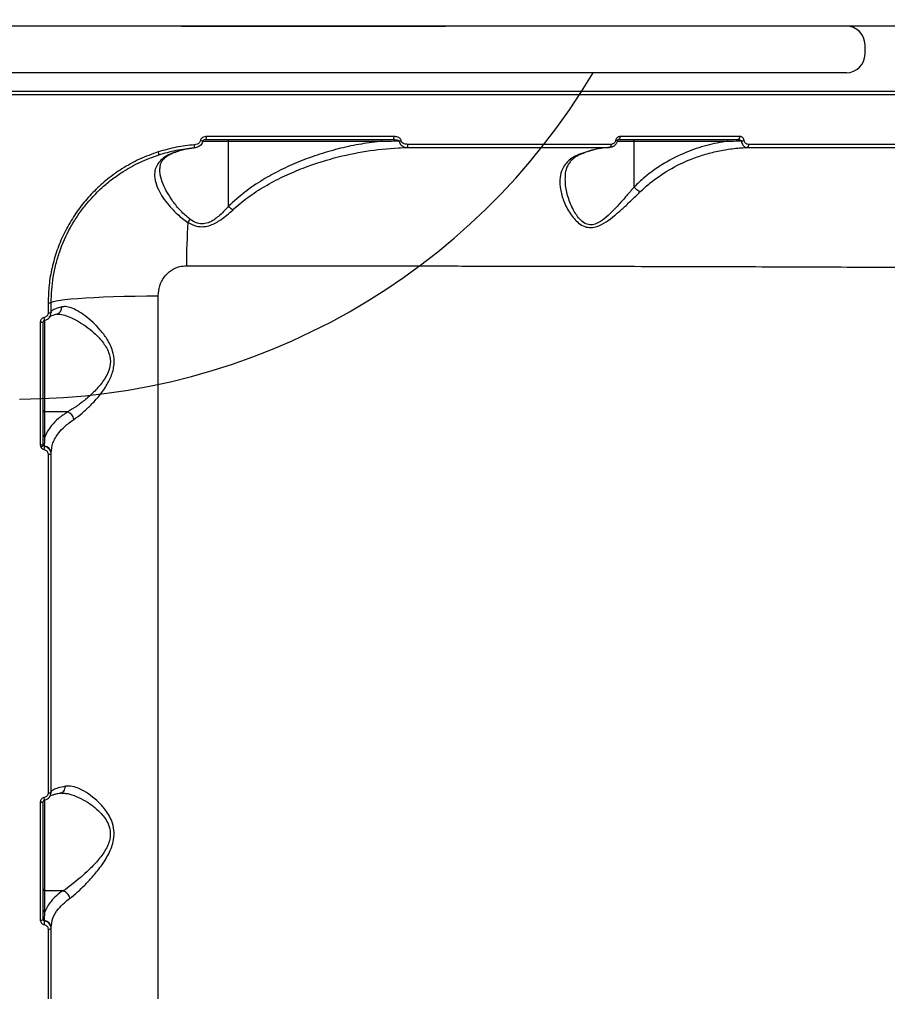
# Model space of a CAD drawing. Header units: millimetres. Extents: x -4781 to 5098, y -4410 to 4664.
# Drawn here: x -1572.3 to -1292.8, y 346.7 to 659.6 of the extents above; entities that cross this region are included whole.
import ezdxf

# ---------------------------------------------------------------- set-up
doc = ezdxf.new("R2010")
doc.units = ezdxf.units.MM
for name, color, linetype in [('DIKOM_ОБЪЕКТ', 7, 'Continuous'), ('DIKOM_РАЗМЕР_ЗОНА', 7, 'Continuous'), ('DIKOM_РАЗМЕР_ОБЪЕКТА', 7, 'Continuous')]:
    doc.layers.add(name, color=color, linetype=linetype)
doc.styles.add('style1', font='arial.ttf', dxfattribs={"width": 0.8})
doc.dimstyles.new('1-50', dxfattribs={"dimtxt": 300, "dimasz": 200, "dimexe": 100, "dimexo": 0, "dimgap": 100, "dimtad": 1, "dimtxsty": 'style1', "dimcen": 200, "dimclrd": 7, "dimclre": 7, "dimclrt": 7, "dimadec": 1, "dimazin": 2, "dimtfac": 1, "dimtmove": 0, "dimatfit": 2, "dimfxl": 0, "dimlwd": 25, "dimlwe": 18, "dimarcsym": 0})

# ---------------------------------------------------------------- blocks, each defined once
blk = doc.blocks.new('*D54')
at = {"layer": 'Defpoints', "color": 0, "transparency": 16777216}
for p in [(2534.93, 1098.4), (-3331.22, 763.4), (2534.93, -3200.56)]:
    blk.add_point(p, dxfattribs=at)
at = {"layer": 'DIKOM_РАЗМЕР_ОБЪЕКТА', "color": 7, "lineweight": 18, "transparency": 16777216}
for p, q in [((2534.93, 1098.4), (2534.93, -3300.56)), ((-3331.22, 763.4), (-3331.22, -3300.56))]:
    blk.add_line(p, q, dxfattribs=at)
at = {"layer": 'DIKOM_РАЗМЕР_ОБЪЕКТА', "color": 7, "lineweight": 25, "transparency": 16777216}
blk.add_line((-3131.22, -3200.56), (2334.93, -3200.56), dxfattribs=at)
at = {"layer": 'DIKOM_РАЗМЕР_ОБЪЕКТА', "color": 7, "transparency": 16777216}
for points in [[(-3131.22, -3167.23), (-3131.22, -3233.9), (-3331.22, -3200.56)], [(2334.93, -3167.23), (2334.93, -3233.9), (2534.93, -3200.56)]]:
    blk.add_solid(points, dxfattribs=at)
at = {"layer": 'DIKOM_РАЗМЕР_ОБЪЕКТА', "color": 7, "transparency": 16777216, "insert": (941.13, -2947.39), "char_height": 300, "attachment_point": 5, "style": 'style1'}
blk.add_mtext('5870', dxfattribs=at)
blk = doc.blocks.new('*D57')
at = {"layer": 'Defpoints', "color": 0, "transparency": 16777216}
for p in [(4034.06, 1180.11), (-4781.22, 856.14), (4034.06, -4310.06)]:
    blk.add_point(p, dxfattribs=at)
at = {"layer": 'DIKOM_РАЗМЕР_ЗОНА', "color": 7, "lineweight": 18, "transparency": 16777216}
for p, q in [((4034.06, 1180.11), (4034.06, -4410.06)), ((-4781.22, 856.14), (-4781.22, -4410.06))]:
    blk.add_line(p, q, dxfattribs=at)
at = {"layer": 'DIKOM_РАЗМЕР_ЗОНА', "color": 7, "lineweight": 25, "transparency": 16777216}
blk.add_line((-4581.22, -4310.06), (3834.06, -4310.06), dxfattribs=at)
at = {"layer": 'DIKOM_РАЗМЕР_ЗОНА', "color": 7, "transparency": 16777216}
for points in [[(-4581.22, -4276.72), (-4581.22, -4343.39), (-4781.22, -4310.06)], [(3834.06, -4276.72), (3834.06, -4343.39), (4034.06, -4310.06)]]:
    blk.add_solid(points, dxfattribs=at)
at = {"layer": 'DIKOM_РАЗМЕР_ЗОНА', "color": 7, "transparency": 16777216, "insert": (-1490.8, -4056.88), "char_height": 300, "attachment_point": 5, "style": 'style1'}
blk.add_mtext('8820', dxfattribs=at)

msp = doc.modelspace()

# ---------------------------------------------------------------- linework, layer by layer
at = {"layer": 'DIKOM_ОБЪЕКТ', "color": 7, "linetype": 'Continuous', "lineweight": 15}
for p, q in [((-1520.081, 657.397), (-1730.081, 657.397)), ((-1520.839, 657.397), (-1639.205, 657.397)), ((-1502.536, 657.397), (-1520.839, 657.397)), ((-1520.081, 657.397), (-1435.081, 657.397)), ((-1485.072, 657.397), (-1502.536, 657.397)), ((-1468.404, 657.397), (-1485.072, 657.397)), ((-1452.484, 657.397), (-1468.404, 657.397)), ((-1437.266, 657.397), (-1452.484, 657.397)), ((-1422.705, 657.397), (-1437.266, 657.397)), ((-1225.081, 657.397), (-1435.081, 657.397)), ((-1408.754, 657.397), (-1422.705, 657.397)), ((-1395.369, 657.397), (-1408.754, 657.397)), ((-1382.501, 657.397), (-1395.369, 657.397)), ((-1370.107, 657.397), (-1382.501, 657.397)), ((-1358.139, 657.397), (-1370.107, 657.397)), ((-1346.552, 657.397), (-1358.139, 657.397)), ((-1324.335, 657.397), (-1346.552, 657.397)), ((-1303.09, 657.397), (-1324.335, 657.397)), ((-1298.807, 657.397), (-1303.09, 657.397)), ((-1294.351, 657.397), (-1298.807, 657.397)), ((-1289.732, 657.397), (-1294.351, 657.397)), ((-1300.022, 648.397), (-1300.022, 651.397)), ((-1306.022, 642.397), (-1854.022, 642.397)), ((-1180.081, 636.396), (-1980.081, 636.396)), ((-1513.207, 620.396), (-1504.914, 620.396)), ((-1504.914, 599.453), (-1504.914, 620.396)), ((-1504.914, 620.396), (-1455.441, 620.396)), ((-1379.836, 620.396), (-1374.374, 620.396)), ((-1374.374, 605.635), (-1374.374, 620.396)), ((-1374.374, 620.396), (-1344.155, 620.396)), ((-1382.144, 618.321), (-1382.793, 618.286)), ((-1527.579, 91.969), (-1527.579, 570.626)), ((-1563.04, 568.34), (-1563.04, 565.144)), ((-1562.081, 565.203), (-1562.081, 568.396)), ((-1559.949, 564.677), (-1559.743, 564.69)), ((-1565.547, 562.176), (-1565.547, 522.68)), ((-1564.581, 522.773), (-1564.581, 562.237)), ((-1564.081, 533.243), (-1564.081, 562.846)), ((-1556.76, 533.243), (-1564.081, 533.243)), ((-1564.081, 525.159), (-1564.081, 533.243)), ((-1564.164, 522.125), (-1564.164, 522.223)), ((-1563.04, 519.596), (-1563.04, 410.603)), ((-1562.081, 519.692), (-1562.081, 519.987)), ((-1562.081, 410.79), (-1562.081, 519.692)), ((-1565.547, 407.675), (-1565.547, 369.676)), ((-1564.581, 369.897), (-1564.581, 407.865)), ((-1564.081, 379.141), (-1564.081, 408.463)), ((-1558.275, 379.141), (-1564.081, 379.141)), ((-1564.081, 372.339), (-1564.081, 379.141)), ((-1564.164, 369.335), (-1564.164, 369.507)), ((-1563.04, 366.764), (-1563.04, 260.173)), ((-1562.081, 366.987), (-1562.081, 367.271)), ((-1562.081, 260.483), (-1562.081, 366.987))]:
    msp.add_line(p, q, dxfattribs=at)
at = {"layer": 'DIKOM_ОБЪЕКТ', "color": 7, "linetype": 'Continuous', "lineweight": 15, "flags": 128}
for points in [[(-1504.914, 620.396), (-1504.918, 620.494), (-1504.928, 620.588), (-1504.944, 620.674), (-1504.966, 620.75), (-1504.992, 620.812), (-1505.023, 620.858), (-1505.056, 620.887), (-1505.09, 620.897)], [(-1455.441, 620.396), (-1455.444, 620.494), (-1455.454, 620.588), (-1455.471, 620.674), (-1455.492, 620.75), (-1455.519, 620.812), (-1455.549, 620.858), (-1455.582, 620.887), (-1455.617, 620.897)], [(-1451.958, 620.897), (-1451.898, 620.915), (-1451.841, 620.971), (-1451.789, 621.062), (-1451.743, 621.185), (-1451.705, 621.335), (-1451.676, 621.505), (-1451.658, 621.691), (-1451.652, 621.885)], [(-1378.929, 621.886), (-1378.939, 621.692), (-1378.967, 621.506), (-1379.011, 621.335), (-1379.071, 621.186), (-1379.143, 621.062), (-1379.225, 620.971), (-1379.315, 620.915), (-1379.408, 620.897)], [(-1374.374, 620.396), (-1374.377, 620.494), (-1374.387, 620.588), (-1374.403, 620.674), (-1374.425, 620.75), (-1374.452, 620.812), (-1374.482, 620.858), (-1374.515, 620.887), (-1374.549, 620.897)], [(-1344.155, 620.396), (-1344.158, 620.494), (-1344.168, 620.588), (-1344.185, 620.674), (-1344.207, 620.75), (-1344.233, 620.812), (-1344.264, 620.858), (-1344.297, 620.887), (-1344.331, 620.897)], [(-1340.4, 621.886), (-1340.412, 621.692), (-1340.445, 621.506), (-1340.498, 621.335), (-1340.569, 621.186), (-1340.656, 621.062), (-1340.754, 620.971), (-1340.86, 620.915), (-1340.971, 620.897)], [(-1381.796, 619.343), (-1381.806, 619.155), (-1381.832, 618.974), (-1381.873, 618.807), (-1381.929, 618.66), (-1381.997, 618.537), (-1382.075, 618.444), (-1382.159, 618.383), (-1382.247, 618.356)], [(-1337.509, 619.34), (-1337.521, 619.153), (-1337.553, 618.972), (-1337.603, 618.805), (-1337.671, 618.658), (-1337.754, 618.535), (-1337.849, 618.441), (-1337.952, 618.38), (-1338.06, 618.354)], [(-1562.081, 568.396), (-1561.899, 568.611), (-1561.353, 568.824), (-1560.45, 569.033), (-1559.196, 569.236), (-1557.604, 569.432), (-1555.689, 569.617), (-1553.466, 569.792), (-1550.958, 569.955), (-1548.186, 570.102), (-1545.176, 570.235), (-1541.956, 570.35), (-1538.554, 570.448), (-1535.002, 570.527), (-1531.333, 570.587), (-1527.579, 570.626)]]:
    msp.add_lwpolyline(points, dxfattribs=at)
at = {"layer": 'DIKOM_ОБЪЕКТ', "color": 7, "linetype": 'Continuous', "lineweight": 15}
for centre, radius, start, end in [((-1306.022, 651.397), 6, 0, 90), ((-1306.022, 648.397), 6, 270, 0), ((-1572.268, 752.397), 215, 270, 329.22768), ((-1516.204, 608.392), 12.392, 75.90629, 79.80576), ((-1513.683, 621.646), 1.657, 333.102, 8.27393), ((-1452.108, 633.576), 13.275, 278.97428, 281.84486), ((-1380.418, 619.432), 1.195, 60.79753, 86.55796), ((-1340.604, 629.367), 8.934, 274.89351, 280.82322), ((-1529.523, 616.067), 2.129, 358.02179, 23.90404), ((-1517.747, 618.845), 1.837, 340.19803, 11.30664), ((-1448.317, 619.139), 1.107, 315.16196, 10.6959), ((-1523.532, 598.578), 7.025, 321.8729, 331.54358), ((-1290.92, 578.783), 227.612, 176.10592, 179.6195), ((-1562.81, 572.619), 4.286, 266.91853, 279.79435), ((-1560.99, 566.925), 2.35, 288.49529, 2.85328), ((-1571.97, 562.087), 7.836, 4.73778, 11.57821), ((-1562.809, 569.237), 4.099, 266.76495, 280.2317), ((-1565.31, 566.075), 3.906, 266.53266, 280.75919), ((-1564.103, 533.722), 0.479, 183.02343, 272.57348), ((-1557.741, 530.342), 3.063, 9.51075, 71.31888), ((-1565.311, 525.266), 2.597, 264.79477, 286.32091), ((-1564.104, 525.637), 0.478, 182.96859, 272.6883), ((-1566.948, 525.419), 3.831, 294.3903, 309.31046), ((-1564.098, 522.716), 0.498, 211.6874, 262.3039), ((-1574.896, 523.024), 10.769, 349.90834, 355.21644), ((-1564.425, 519.892), 2.345, 2.32168, 83.63172), ((-1562.811, 522.132), 2.547, 264.82017, 286.64613), ((-1562.818, 412.018), 1.432, 261.0402, 300.95469), ((-1565.32, 409.077), 1.42, 260.82921, 301.36038), ((-1594.769, 403.746), 30.949, 8.53868, 10.03612), ((-1564.103, 379.619), 0.479, 182.99932, 272.59759), ((-1564.103, 372.817), 0.479, 182.93978, 272.65712), ((-1565.324, 370.928), 1.271, 259.92858, 305.78146), ((-1564.112, 369.973), 0.47, 182.3586, 263.5957), ((-1572.591, 369.745), 8.437, 349.58309, 357.21678), ((-1564.424, 367.176), 2.345, 2.32147, 83.64412), ((-1562.821, 367.996), 1.251, 259.88326, 306.25151)]:
    msp.add_arc(centre, radius, start, end, dxfattribs=at)
for points, knots in [([(-1579.079, 635.396), (-1574.5, 635.396), (-1562.072, 635.396), (-1541.8, 635.396), (-1518.347, 635.396), (-1495.051, 635.396), (-1472.022, 635.396), (-1449.366, 635.396), (-1427.158, 635.396), (-1405.445, 635.396), (-1384.252, 635.396), (-1363.641, 635.396), (-1343.707, 635.396), (-1324.544, 635.396), (-1306.218, 635.396), (-1288.779, 635.396), (-1272.235, 635.396), (-1256.633, 635.396), (-1242.042, 635.396), (-1228.532, 635.396), (-1216.307, 635.396), (-1205.361, 635.396), (-1195.639, 635.396), (-1187.021, 635.396), (-1179.544, 635.396), (-1173.241, 635.396), (-1168.08, 635.396), (-1164.126, 635.396), (-1161.502, 635.396), (-1160.186, 635.396), (-1160.259, 635.396), (-1160.285, 635.396)], [0, 0, 0, 0, 0.0208559, 0.0566158, 0.0924885, 0.1284185, 0.1643486, 0.200221, 0.2359809, 0.2717407, 0.3076133, 0.3435434, 0.3794734, 0.415346, 0.4511057, 0.4868658, 0.5227382, 0.5586685, 0.5945982, 0.6304708, 0.6662306, 0.7006725, 0.7352152, 0.7698089, 0.8044028, 0.8389454, 0.8733874, 0.9091473, 0.94502, 0.9809501, 1, 1, 1, 1]), ([(-1513.196, 620.413), (-1513.259, 620.186), (-1513.39, 619.711), (-1513.879, 619.106), (-1514.548, 618.617), (-1515.289, 618.303), (-1515.809, 618.268), (-1516.027, 618.253)], [0, 0, 0, 0, 0.1817249, 0.3815556, 0.5928007, 0.8288586, 1, 1, 1, 1]), ([(-1514.011, 620.589), (-1514.059, 620.437), (-1514.156, 620.135), (-1514.532, 619.718), (-1515.124, 619.341), (-1515.653, 619.253), (-1515.946, 619.205)], [0, 0, 0, 0, 0.1849341, 0.3685516, 0.6500928, 1, 1, 1, 1]), ([(-1512.044, 621.885), (-1512.097, 621.883), (-1512.423, 621.876), (-1512.965, 621.754), (-1513.519, 621.419), (-1513.873, 621.024), (-1513.965, 620.734), (-1514.011, 620.589)], [0, 0, 0, 0, 0.0639416, 0.3885234, 0.6455185, 0.8223044, 1, 1, 1, 1]), ([(-1512.225, 620.872), (-1512.345, 620.873), (-1512.607, 620.874), (-1512.926, 620.729), (-1513.118, 620.56), (-1513.179, 620.45), (-1513.19, 620.394), (-1513.189, 620.373), (-1513.189, 620.365)], [0, 0, 0, 0, 0.3037441, 0.6647098, 0.8615589, 0.9474151, 0.9817992, 1, 1, 1, 1]), ([(-1512.206, 620.897), (-1507.127, 620.897), (-1496.97, 620.897), (-1481.848, 620.897), (-1466.814, 620.897), (-1456.91, 620.897), (-1451.958, 620.897)], [0, 0, 0, 0, 0.24931362, 0.49862867, 0.74931516, 1, 1, 1, 1]), ([(-1451.652, 621.885), (-1452.287, 621.885), (-1455.462, 621.885), (-1463.757, 621.885), (-1476.628, 621.885), (-1493.561, 621.885), (-1505.431, 621.885), (-1512.044, 621.885)], [0, 0, 0, 0, 0.0321655, 0.1608355, 0.4183966, 0.675957, 1, 1, 1, 1]), ([(-1455.441, 620.396), (-1457.693, 620.121), (-1462.198, 619.569), (-1468.914, 618.147), (-1475.572, 616.282), (-1482.014, 613.951), (-1488.175, 611.194), (-1494.062, 607.943), (-1499.765, 604.156), (-1503.198, 601.02), (-1504.914, 599.453)], [0, 0, 0, 0, 0.1257445, 0.2514878, 0.3794598, 0.5074221, 0.6285603, 0.7496637, 0.874898, 1, 1, 1, 1]), ([(-1455.441, 620.396), (-1455.129, 620.402), (-1453.568, 620.427), (-1451.766, 620.448), (-1450.276, 620.461), (-1450.038, 620.463)], [0, 0, 0, 0, 0.17349344, 0.86748922, 1, 1, 1, 1]), ([(-1451.958, 620.897), (-1451.617, 620.886), (-1451.119, 620.87), (-1450.529, 620.747), (-1450.244, 620.644), (-1450.108, 620.553), (-1450.059, 620.502), (-1450.044, 620.474), (-1450.038, 620.463)], [0, 0, 0, 0, 0.5066504, 0.7403746, 0.8953646, 0.953547, 0.9812412, 1, 1, 1, 1]), ([(-1449.383, 620.583), (-1449.391, 620.616), (-1449.424, 620.769), (-1449.574, 621.063), (-1449.929, 621.414), (-1450.625, 621.792), (-1451.242, 621.848), (-1451.652, 621.885)], [0, 0, 0, 0, 0.0350632, 0.1620866, 0.3363281, 0.5591858, 1, 1, 1, 1]), ([(-1450.038, 620.463), (-1450.029, 620.412), (-1449.989, 620.172), (-1449.827, 619.715), (-1449.441, 619.15), (-1448.783, 618.627), (-1448.103, 618.389), (-1447.648, 618.365), (-1447.532, 618.359)], [0, 0, 0, 0, 0.0398597, 0.1865039, 0.3715304, 0.5855165, 0.894895, 1, 1, 1, 1]), ([(-1447.23, 619.344), (-1447.623, 619.379), (-1448.208, 619.431), (-1448.868, 619.791), (-1449.204, 620.124), (-1449.345, 620.406), (-1449.377, 620.553), (-1449.383, 620.583)], [0, 0, 0, 0, 0.4455826, 0.6623437, 0.836552, 0.965867, 1, 1, 1, 1]), ([(-1379.843, 620.477), (-1379.845, 620.446), (-1379.871, 620.127), (-1380.132, 619.548), (-1380.688, 618.883), (-1381.439, 618.436), (-1381.999, 618.388), (-1382.273, 618.365)], [0, 0, 0, 0, 0.0260247, 0.2679706, 0.5128747, 0.761999, 1, 1, 1, 1]), ([(-1380.346, 620.625), (-1380.388, 620.465), (-1380.471, 620.144), (-1380.77, 619.749), (-1381.167, 619.462), (-1381.532, 619.351), (-1381.747, 619.344), (-1381.796, 619.343)], [0, 0, 0, 0, 0.2211011, 0.441915, 0.6744988, 0.9251225, 1, 1, 1, 1]), ([(-1378.929, 621.886), (-1378.976, 621.884), (-1379.184, 621.877), (-1379.539, 621.771), (-1379.928, 621.49), (-1380.222, 621.101), (-1380.305, 620.784), (-1380.346, 620.625)], [0, 0, 0, 0, 0.0733528, 0.3225336, 0.555052, 0.7774186, 1, 1, 1, 1]), ([(-1379.436, 620.878), (-1379.485, 620.876), (-1379.573, 620.873), (-1379.704, 620.767), (-1379.79, 620.635), (-1379.836, 620.5), (-1379.84, 620.413), (-1379.842, 620.373)], [0, 0, 0, 0, 0.3215387, 0.5794464, 0.7553951, 0.8878006, 1, 1, 1, 1]), ([(-1379.408, 620.897), (-1372.851, 620.897), (-1359.718, 620.897), (-1347.226, 620.897), (-1340.971, 620.897)], [0, 0, 0, 0, 0.4992708, 1, 1, 1, 1]), ([(-1340.4, 621.886), (-1340.948, 621.886), (-1343.688, 621.886), (-1351.332, 621.886), (-1363.528, 621.885), (-1373.792, 621.885), (-1378.929, 621.886)], [0, 0, 0, 0, 0.0441416, 0.2207204, 0.6100159, 1, 1, 1, 1]), ([(-1344.155, 620.396), (-1346.448, 619.998), (-1351.067, 619.197), (-1357.946, 616.818), (-1364.72, 613.43), (-1370.264, 609.572), (-1373.281, 606.682), (-1374.374, 605.635)], [0, 0, 0, 0, 0.2061847, 0.4154248, 0.6401066, 0.8696025, 1, 1, 1, 1]), ([(-1344.155, 620.396), (-1343.843, 620.403), (-1342.407, 620.434), (-1340.968, 620.451), (-1339.842, 620.465)], [0, 0, 0, 0, 0.2174574, 1, 1, 1, 1]), ([(-1340.971, 620.897), (-1340.812, 620.889), (-1340.537, 620.875), (-1340.19, 620.777), (-1339.982, 620.66), (-1339.877, 620.553), (-1339.852, 620.491), (-1339.842, 620.465)], [0, 0, 0, 0, 0.3756619, 0.6516422, 0.8443895, 0.9347061, 1, 1, 1, 1]), ([(-1338.927, 620.591), (-1338.966, 620.759), (-1339.043, 621.09), (-1339.356, 621.499), (-1339.79, 621.794), (-1340.167, 621.882), (-1340.377, 621.886), (-1340.4, 621.886)], [0, 0, 0, 0, 0.214711, 0.4259194, 0.6816845, 0.9641505, 1, 1, 1, 1]), ([(-1339.842, 620.465), (-1339.793, 620.201), (-1339.695, 619.683), (-1339.326, 619.022), (-1338.817, 618.535), (-1338.359, 618.368), (-1338.102, 618.356), (-1338.06, 618.354)], [0, 0, 0, 0, 0.2233249, 0.4376821, 0.6849606, 0.948837, 1, 1, 1, 1]), ([(-1337.509, 619.34), (-1337.718, 619.365), (-1338.087, 619.409), (-1338.525, 619.724), (-1338.819, 620.115), (-1338.891, 620.432), (-1338.927, 620.591)], [0, 0, 0, 0, 0.3291948, 0.5797393, 0.7886484, 1, 1, 1, 1]), ([(-1527.577, 616.929), (-1529.605, 616.194), (-1533.66, 614.724), (-1539.113, 611.697), (-1543.971, 608.235), (-1548.216, 604.425), (-1552.025, 600.167), (-1555.327, 595.493), (-1558.094, 590.479), (-1560.293, 585.19), (-1561.858, 579.687), (-1562.851, 574.048), (-1562.978, 570.241), (-1563.04, 568.34)], [0, 0, 0, 0, 0.1009697, 0.201937, 0.2903386, 0.3790204, 0.4674229, 0.556114, 0.6450885, 0.7337766, 0.8224234, 0.9113495, 1, 1, 1, 1]), ([(-1522.25, 616.815), (-1522.54, 616.708), (-1523.704, 616.277), (-1525.476, 615.349), (-1527.18, 613.924), (-1528.29, 612.267), (-1528.87, 610.247), (-1528.726, 607.77), (-1527.735, 605.02), (-1526.146, 602.279), (-1524.089, 599.594), (-1521.483, 596.774), (-1519.177, 595.094), (-1518.006, 594.24)], [0, 0, 0, 0, 0.0275947, 0.1106098, 0.1968376, 0.2795721, 0.3647243, 0.4761278, 0.5919408, 0.6876609, 0.7854613, 0.8910834, 1, 1, 1, 1]), ([(-1515.946, 619.205), (-1517.901, 619), (-1521.837, 618.586), (-1525.655, 617.484), (-1527.577, 616.929)], [0, 0, 0, 0, 0.4964912, 1, 1, 1, 1]), ([(-1527.396, 615.993), (-1525.542, 616.53), (-1521.809, 617.612), (-1517.958, 618.018), (-1516.019, 618.222)], [0, 0, 0, 0, 0.4964859, 1, 1, 1, 1]), ([(-1521.92, 616.863), (-1521.995, 616.84), (-1522.614, 616.646), (-1523.575, 616.197), (-1524.759, 615.535), (-1525.667, 614.819), (-1526.333, 614.084), (-1526.799, 613.273), (-1527.072, 612.461), (-1527.09, 611.811), (-1527.097, 611.539)], [0, 0, 0, 0, 0.018136, 0.1498724, 0.2831259, 0.418246, 0.5563665, 0.7042961, 0.8761934, 1, 1, 1, 1]), ([(-1516.019, 618.222), (-1517.065, 618.081), (-1519.167, 617.798), (-1521.219, 617.143), (-1522.25, 616.815)], [0, 0, 0, 0, 0.4978646, 1, 1, 1, 1]), ([(-1522.25, 616.815), (-1522.222, 616.816), (-1522.135, 616.821), (-1522.027, 616.827), (-1521.962, 616.87), (-1521.946, 616.881)], [0, 0, 0, 0, 0.2636201, 0.8152074, 1, 1, 1, 1]), ([(-1516.159, 618.18), (-1516.315, 618.169), (-1517.412, 618.093), (-1519.35, 617.688), (-1521.102, 617.123), (-1521.935, 616.855)], [0, 0, 0, 0, 0.0795143, 0.562673, 1, 1, 1, 1]), ([(-1503.613, 598.208), (-1503.439, 598.369), (-1501.671, 600.007), (-1498.08, 602.863), (-1492.601, 606.348), (-1486.844, 609.305), (-1479.645, 612.338), (-1470.925, 615.155), (-1460.655, 617.311), (-1452.809, 618.166), (-1448.43, 618.326), (-1447.532, 618.359)], [0, 0, 0, 0, 0.0115207, 0.1169982, 0.2229823, 0.3292426, 0.4351024, 0.6083274, 0.7820056, 0.9552846, 1, 1, 1, 1]), ([(-1447.532, 618.359), (-1441.949, 618.359), (-1430.782, 618.358), (-1414.328, 618.358), (-1398.092, 618.357), (-1387.529, 618.357), (-1382.247, 618.356)], [0, 0, 0, 0, 0.24909669, 0.4981929, 0.74909709, 1, 1, 1, 1]), ([(-1381.796, 619.343), (-1387.051, 619.343), (-1397.562, 619.343), (-1413.792, 619.344), (-1430.32, 619.344), (-1441.593, 619.344), (-1447.23, 619.344)], [0, 0, 0, 0, 0.249096, 0.4981924, 0.7490963, 1, 1, 1, 1]), ([(-1382.247, 618.356), (-1383.736, 618.222), (-1386.992, 617.928), (-1390.145, 616.838), (-1391.855, 616.246)], [0, 0, 0, 0, 0.4574471, 1, 1, 1, 1]), ([(-1382.793, 618.286), (-1383.089, 618.274), (-1384.36, 618.219), (-1386.586, 617.796), (-1389.128, 617.151), (-1390.669, 616.518), (-1391.277, 616.268)], [0, 0, 0, 0, 0.102888, 0.4417162, 0.7796334, 1, 1, 1, 1]), ([(-1372.482, 604.027), (-1371.413, 605.015), (-1368.5, 607.708), (-1363.098, 611.344), (-1357.194, 614.22), (-1351.905, 616.078), (-1347.396, 617.24), (-1342.773, 618.049), (-1339.631, 618.252), (-1338.06, 618.354)], [0, 0, 0, 0, 0.1128035, 0.30737884, 0.50623689, 0.62802942, 0.74983081, 0.87491582, 1, 1, 1, 1]), ([(-1338.06, 618.354), (-1332.121, 618.353), (-1320.242, 618.352), (-1303.275, 618.351), (-1286.911, 618.349), (-1276.679, 618.348), (-1271.562, 618.347)], [0, 0, 0, 0, 0.2485944, 0.4971898, 0.7485947, 1, 1, 1, 1]), ([(-1270.863, 619.335), (-1275.932, 619.336), (-1286.071, 619.337), (-1302.395, 619.338), (-1319.452, 619.339), (-1331.49, 619.34), (-1337.509, 619.34)], [0, 0, 0, 0, 0.2485951, 0.49719, 0.7485948, 1, 1, 1, 1]), ([(-1562.081, 568.396), (-1561.955, 571.153), (-1561.764, 575.329), (-1560.573, 580.806), (-1558.965, 586.166), (-1556.676, 591.307), (-1553.777, 596.1), (-1550.488, 600.622), (-1546.647, 604.709), (-1542.354, 608.266), (-1538.306, 611.07), (-1533.363, 613.828), (-1529.396, 615.268), (-1527.396, 615.993)], [0, 0, 0, 0, 0.1312167, 0.1987873, 0.2663538, 0.3975715, 0.46516, 0.532747, 0.6634788, 0.7308161, 0.7981526, 0.8982444, 1, 1, 1, 1]), ([(-1391.855, 616.246), (-1391.944, 616.21), (-1392.735, 615.89), (-1394.111, 615.182), (-1395.708, 613.948), (-1396.935, 612.464), (-1397.897, 610.508), (-1398.375, 608.008), (-1398.173, 604.73), (-1397.118, 600.983), (-1395.473, 597.733), (-1393.732, 595.423), (-1392.229, 593.934), (-1390.427, 592.83), (-1388.328, 592.455), (-1385.943, 592.927), (-1383.35, 594.351), (-1380.64, 596.429), (-1377.938, 598.809), (-1375.206, 601.38), (-1373.394, 603.141), (-1372.482, 604.027)], [0, 0, 0, 0, 0.0056301, 0.0501933, 0.0960208, 0.1433455, 0.1917783, 0.2623045, 0.3349948, 0.4257399, 0.51919, 0.5587299, 0.5987858, 0.6438224, 0.6799317, 0.716074, 0.7691286, 0.8232022, 0.878454, 0.9388494, 1, 1, 1, 1]), ([(-1391.255, 616.286), (-1391.438, 616.216), (-1392.113, 615.958), (-1393.082, 615.398), (-1394.168, 614.61), (-1395.055, 613.692), (-1395.744, 612.651), (-1396.283, 611.324), (-1396.6, 609.932), (-1396.609, 608.917), (-1396.613, 608.485)], [0, 0, 0, 0, 0.0432587, 0.1596628, 0.2841112, 0.4156274, 0.5563641, 0.7102987, 0.8769015, 1, 1, 1, 1]), ([(-1391.855, 616.246), (-1391.826, 616.242), (-1391.637, 616.213), (-1391.429, 616.2), (-1391.301, 616.295), (-1391.293, 616.3)], [0, 0, 0, 0, 0.148429, 0.9521964, 1, 1, 1, 1]), ([(-1517.356, 595.23), (-1518.388, 596.12), (-1520.488, 597.929), (-1522.815, 600.898), (-1524.708, 603.778), (-1526.119, 606.646), (-1527.027, 609.289), (-1527.026, 610.885), (-1527.026, 611.552)], [0, 0, 0, 0, 0.1747597, 0.3555029, 0.5163763, 0.680216, 0.8664168, 1, 1, 1, 1]), ([(-1374.37, 605.625), (-1374.372, 605.624), (-1375.159, 604.691), (-1376.779, 602.826), (-1379.165, 600.125), (-1381.523, 597.585), (-1383.876, 595.404), (-1386.143, 593.855), (-1388.256, 593.33), (-1390.102, 593.747), (-1391.632, 594.936), (-1392.902, 596.5), (-1394.36, 598.961), (-1395.718, 602.378), (-1396.52, 605.912), (-1396.512, 607.88), (-1396.51, 608.501)], [0, 0, 0, 0, 0.0001206, 0.0884897, 0.1768644, 0.2547322, 0.3323782, 0.404202, 0.4511529, 0.4979691, 0.5585331, 0.6144958, 0.6705903, 0.8044019, 0.9382746, 1, 1, 1, 1]), ([(-1374.374, 605.635), (-1374.374, 605.634), (-1374.373, 605.631), (-1374.372, 605.627), (-1374.371, 605.625), (-1374.37, 605.625)], [0, 0, 0, 0, 0.467292, 0.8300216, 1, 1, 1, 1]), ([(-1372.482, 604.027), (-1372.512, 604.044), (-1372.721, 604.162), (-1373.157, 604.466), (-1373.796, 605.013), (-1374.179, 605.421), (-1374.37, 605.625)], [0, 0, 0, 0, 0.0544716, 0.3766462, 0.6883229, 1, 1, 1, 1]), ([(-1518.006, 594.24), (-1517.112, 593.774), (-1515.565, 592.968), (-1512.974, 592.759), (-1510.856, 593.246), (-1509.02, 594.092), (-1506.536, 595.624), (-1504.842, 597.121), (-1503.613, 598.208)], [0, 0, 0, 0, 0.19145834, 0.33124321, 0.4704882, 0.58238187, 0.69692307, 1, 1, 1, 1]), ([(-1504.911, 599.442), (-1504.912, 599.441), (-1505.968, 598.304), (-1507.406, 596.741), (-1509.57, 595.09), (-1511.148, 594.191), (-1513.007, 593.653), (-1515.301, 593.892), (-1516.596, 594.736), (-1517.356, 595.23)], [0, 0, 0, 0, 0.0003101, 0.3168688, 0.4308628, 0.5444588, 0.678337, 0.8113846, 1, 1, 1, 1]), ([(-1504.914, 599.453), (-1504.914, 599.451), (-1504.914, 599.448), (-1504.913, 599.444), (-1504.912, 599.443), (-1504.911, 599.442)], [0, 0, 0, 0, 0.4722291, 0.838791, 1, 1, 1, 1]), ([(-1503.613, 598.208), (-1503.643, 598.231), (-1503.86, 598.4), (-1504.318, 598.797), (-1504.704, 599.217), (-1504.911, 599.442)], [0, 0, 0, 0, 0.0700588, 0.5006242, 1, 1, 1, 1]), ([(-1527.579, 570.626), (-1527.482, 571.698), (-1527.29, 573.828), (-1525.78, 576.695), (-1523.539, 578.887), (-1520.975, 580.11), (-1519.247, 580.24), (-1518.527, 580.294)], [0, 0, 0, 0, 0.21802503, 0.43324979, 0.64379752, 0.85143024, 1, 1, 1, 1]), ([(-1518.527, 580.294), (-1511.503, 580.29), (-1497.435, 580.282), (-1476.628, 580.264), (-1456.099, 580.243), (-1435.961, 580.217), (-1416.306, 580.187), (-1397.199, 580.152), (-1378.683, 580.114), (-1360.778, 580.07), (-1343.533, 580.022), (-1327.028, 579.968), (-1311.34, 579.911), (-1296.522, 579.847), (-1282.618, 579.778), (-1269.632, 579.703), (-1257.6, 579.622), (-1246.575, 579.535), (-1236.611, 579.441), (-1227.742, 579.34), (-1220.007, 579.233), (-1213.398, 579.117), (-1207.928, 578.993), (-1203.629, 578.861), (-1200.48, 578.721), (-1198.662, 578.57), (-1197.922, 578.461), (-1198.126, 578.4), (-1198.142, 578.396)], [0, 0, 0, 0, 0.0397244, 0.079574, 0.1194878, 0.1594013, 0.1992514, 0.2389757, 0.2787016, 0.3185527, 0.3584671, 0.3983822, 0.4382334, 0.4779594, 0.5177131, 0.5575919, 0.5975344, 0.6374772, 0.6773566, 0.7171104, 0.756929, 0.796872, 0.836879, 0.8768861, 0.91683, 0.9566486, 0.9965655, 1, 1, 1, 1]), ([(-1558.643, 567.042), (-1559.443, 566.816), (-1561.066, 566.357), (-1561.969, 565.754), (-1562.054, 565.389), (-1562.081, 565.273)], [0, 0, 0, 0, 0.3984831, 0.8085094, 1, 1, 1, 1]), ([(-1554.72, 530.848), (-1553.845, 531.478), (-1552.095, 532.738), (-1549.279, 535.377), (-1546.473, 538.44), (-1544.047, 541.843), (-1542.528, 544.969), (-1541.886, 547.51), (-1541.665, 549.975), (-1542.085, 552.522), (-1543.04, 554.91), (-1544.354, 557.235), (-1546.214, 559.681), (-1548.616, 562.133), (-1551.102, 564.214), (-1553.486, 565.783), (-1555.616, 566.782), (-1557.334, 567.22), (-1558.248, 567.096), (-1558.643, 567.042)], [0, 0, 0, 0, 0.0759081, 0.1519064, 0.228638, 0.3051906, 0.3688615, 0.4016156, 0.4343303, 0.4904577, 0.5282365, 0.5660848, 0.6308788, 0.6957696, 0.7645206, 0.8332265, 0.8936819, 0.954061, 1, 1, 1, 1]), ([(-1564.294, 563.66), (-1564.319, 563.655), (-1564.511, 563.619), (-1564.854, 563.475), (-1565.237, 563.133), (-1565.496, 562.683), (-1565.53, 562.345), (-1565.547, 562.176)], [0, 0, 0, 0, 0.0373106, 0.2782324, 0.5191102, 0.7595621, 1, 1, 1, 1]), ([(-1563.04, 565.144), (-1563.057, 564.975), (-1563.09, 564.637), (-1563.351, 564.187), (-1563.733, 563.844), (-1564.077, 563.701), (-1564.268, 563.665), (-1564.294, 563.66)], [0, 0, 0, 0, 0.2405917, 0.4810164, 0.7218572, 0.9628605, 1, 1, 1, 1]), ([(-1564.164, 562.74), (-1564.122, 562.747), (-1563.804, 562.806), (-1563.232, 563.045), (-1562.596, 563.612), (-1562.164, 564.361), (-1562.109, 564.922), (-1562.081, 565.203)], [0, 0, 0, 0, 0.03708979, 0.27800356, 0.51877838, 0.75942559, 1, 1, 1, 1]), ([(-1560.241, 564.668), (-1560.514, 564.602), (-1561.207, 564.436), (-1561.929, 564.192), (-1562.412, 563.996), (-1562.602, 563.875), (-1562.572, 563.9), (-1562.566, 563.904)], [0, 0, 0, 0, 0.1953873, 0.4959943, 0.7401127, 0.9522033, 1, 1, 1, 1]), ([(-1559.733, 564.643), (-1559.785, 564.648), (-1560.021, 564.67), (-1560.129, 564.632), (-1560.213, 564.603)], [0, 0, 0, 0, 0.2187052, 1, 1, 1, 1]), ([(-1559.743, 564.69), (-1559.707, 564.693), (-1559.106, 564.737), (-1557.704, 564.386), (-1555.466, 563.565), (-1552.933, 562.205), (-1550.31, 560.433), (-1547.766, 558.313), (-1545.786, 556.222), (-1544.371, 554.188), (-1543.35, 552.138), (-1542.805, 549.49), (-1543.217, 547.321), (-1544.031, 545.16), (-1545.45, 542.78), (-1548.03, 539.857), (-1550.97, 537.205), (-1553.964, 534.91), (-1555.82, 533.804), (-1556.76, 533.243)], [0, 0, 0, 0, 0.0041138, 0.0679067, 0.1333816, 0.2063042, 0.2807197, 0.348205, 0.4170606, 0.4547429, 0.4933223, 0.5478269, 0.6016755, 0.6114025, 0.6756746, 0.7550326, 0.837037, 0.9174966, 1, 1, 1, 1]), ([(-1564.158, 562.728), (-1564.202, 562.72), (-1564.308, 562.7), (-1564.449, 562.593), (-1564.552, 562.434), (-1564.586, 562.302), (-1564.58, 562.234), (-1564.579, 562.227)], [0, 0, 0, 0, 0.1865758, 0.4470899, 0.7082064, 0.9702011, 1, 1, 1, 1]), ([(-1556.76, 533.243), (-1557.771, 532.551), (-1559.81, 531.154), (-1561.861, 529.046), (-1563.306, 527.038), (-1563.822, 525.787), (-1564.081, 525.159)], [0, 0, 0, 0, 0.2794459, 0.5634195, 0.7807159, 1, 1, 1, 1]), ([(-1562.081, 519.987), (-1561.965, 521.078), (-1561.729, 523.291), (-1559.991, 526.165), (-1557.665, 528.713), (-1555.754, 530.098), (-1554.72, 530.848)], [0, 0, 0, 0, 0.2848706, 0.5777512, 0.7715656, 1, 1, 1, 1]), ([(-1565.547, 522.68), (-1565.544, 522.605), (-1565.535, 522.345), (-1565.437, 522.102), (-1565.366, 521.929)], [0, 0, 0, 0, 0.2881959, 1, 1, 1, 1]), ([(-1564.521, 522.454), (-1564.545, 522.529), (-1564.578, 522.634), (-1564.58, 522.742), (-1564.581, 522.773)], [0, 0, 0, 0, 0.7049017, 1, 1, 1, 1]), ([(-1564.164, 522.223), (-1564.154, 523.078), (-1564.141, 524.061), (-1564.088, 525.033), (-1564.081, 525.159)], [0, 0, 0, 0, 0.8707488, 1, 1, 1, 1]), ([(-1565.366, 521.929), (-1565.294, 521.813), (-1565.137, 521.558), (-1564.765, 521.263), (-1564.451, 521.179), (-1564.294, 521.137)], [0, 0, 0, 0, 0.29872, 0.6490659, 1, 1, 1, 1]), ([(-1564.164, 522.125), (-1564.208, 522.138), (-1564.262, 522.154), (-1564.359, 522.215), (-1564.45, 522.305), (-1564.498, 522.406), (-1564.521, 522.454)], [0, 0, 0, 0, 0.2620824, 0.3208042, 0.6715072, 1, 1, 1, 1]), ([(-1564.294, 521.137), (-1564.136, 521.094), (-1563.82, 521.01), (-1563.432, 520.693), (-1563.154, 520.269), (-1563.049, 519.879), (-1563.042, 519.65), (-1563.04, 519.596)], [0, 0, 0, 0, 0.22499633, 0.44961983, 0.68036793, 0.92385052, 1, 1, 1, 1]), ([(-1562.081, 519.692), (-1562.084, 519.778), (-1562.095, 520.139), (-1562.272, 520.755), (-1562.735, 521.424), (-1563.381, 521.925), (-1563.902, 522.058), (-1564.164, 522.125)], [0, 0, 0, 0, 0.0749555, 0.3151904, 0.5451686, 0.7715243, 1, 1, 1, 1]), ([(-1563.04, 410.603), (-1563.057, 410.437), (-1563.09, 410.104), (-1563.35, 409.659), (-1563.732, 409.322), (-1564.075, 409.18), (-1564.267, 409.144), (-1564.294, 409.139)], [0, 0, 0, 0, 0.2406573, 0.4814748, 0.7215863, 0.9611918, 1, 1, 1, 1]), ([(-1564.164, 408.346), (-1564.12, 408.355), (-1563.801, 408.414), (-1563.23, 408.651), (-1562.596, 409.213), (-1562.164, 409.955), (-1562.109, 410.512), (-1562.081, 410.79)], [0, 0, 0, 0, 0.0387816, 0.278397, 0.5186688, 0.7595287, 1, 1, 1, 1]), ([(-1559.134, 410.515), (-1559.256, 410.491), (-1559.919, 410.365), (-1560.834, 410.135), (-1561.791, 409.85), (-1562.347, 409.633), (-1562.6, 409.492), (-1562.586, 409.502), (-1562.582, 409.505)], [0, 0, 0, 0, 0.0559864, 0.3025921, 0.544175, 0.7450151, 0.921562, 1, 1, 1, 1]), ([(-1557.461, 412.748), (-1558.303, 412.568), (-1559.955, 412.216), (-1561.436, 411.65), (-1562.028, 411.196), (-1562.07, 410.931), (-1562.081, 410.86)], [0, 0, 0, 0, 0.3028923, 0.5944519, 0.8920227, 1, 1, 1, 1]), ([(-1558.501, 410.529), (-1558.737, 410.534), (-1558.983, 410.539), (-1559.141, 410.489), (-1559.147, 410.487)], [0, 0, 0, 0, 0.9612439, 1, 1, 1, 1]), ([(-1559.139, 410.554), (-1559.071, 410.56), (-1558.757, 410.592), (-1558.264, 410.928), (-1557.757, 411.518), (-1557.533, 412.134), (-1557.471, 412.553), (-1557.464, 412.702), (-1557.461, 412.748)], [0, 0, 0, 0, 0.0724348, 0.3348055, 0.5971221, 0.8595233, 0.9566006, 1, 1, 1, 1]), ([(-1558.504, 410.475), (-1558.132, 410.488), (-1556.971, 410.53), (-1554.677, 409.835), (-1551.843, 408.565), (-1548.977, 406.753), (-1546.66, 404.811), (-1544.928, 402.824), (-1543.706, 400.893), (-1542.905, 398.478), (-1543.028, 395.931), (-1543.775, 393.737), (-1544.445, 392.487), (-1545.607, 390.61), (-1547.487, 388.234), (-1550.336, 385.377), (-1553.051, 382.943), (-1555.711, 380.938), (-1557.347, 379.475), (-1558.267, 379.14), (-1558.268, 379.14)], [0, 0, 0, 0, 0.0370415, 0.1155507, 0.1962905, 0.2716063, 0.3485699, 0.3912545, 0.4348718, 0.4856787, 0.5361265, 0.5730168, 0.6115603, 0.6135267, 0.694598, 0.7790401, 0.8471732, 0.9164757, 0.9999603, 1, 1, 1, 1]), ([(-1556.142, 376.59), (-1555.29, 377.263), (-1553.737, 378.489), (-1551.23, 380.911), (-1548.677, 383.651), (-1545.955, 386.95), (-1543.808, 390.288), (-1542.511, 393.205), (-1541.793, 395.768), (-1541.681, 398.68), (-1542.414, 401.44), (-1543.559, 403.698), (-1545.172, 405.982), (-1547.353, 408.276), (-1550.057, 410.39), (-1552.749, 411.931), (-1555.314, 412.856), (-1556.758, 412.783), (-1557.461, 412.748)], [0, 0, 0, 0, 0.0785505, 0.1430602, 0.2076048, 0.2872181, 0.3665521, 0.4057558, 0.4448486, 0.4974473, 0.5496919, 0.5922723, 0.6349366, 0.7072948, 0.7797303, 0.8544834, 0.9291406, 1, 1, 1, 1]), ([(-1564.294, 409.139), (-1564.32, 409.134), (-1564.511, 409.098), (-1564.855, 408.956), (-1565.237, 408.619), (-1565.497, 408.175), (-1565.53, 407.842), (-1565.547, 407.675)], [0, 0, 0, 0, 0.0385752, 0.2781296, 0.5183705, 0.7592846, 1, 1, 1, 1]), ([(-1564.161, 408.335), (-1564.199, 408.329), (-1564.294, 408.313), (-1564.426, 408.224), (-1564.533, 408.09), (-1564.581, 407.961), (-1564.577, 407.885), (-1564.576, 407.864)], [0, 0, 0, 0, 0.1564933, 0.389997, 0.6338799, 0.9009622, 1, 1, 1, 1]), ([(-1558.275, 379.141), (-1559.007, 378.592), (-1560.48, 377.488), (-1562.107, 375.774), (-1563.354, 374.055), (-1563.838, 372.913), (-1564.081, 372.339)], [0, 0, 0, 0, 0.25954, 0.5218426, 0.7598825, 1, 1, 1, 1]), ([(-1558.268, 379.14), (-1558.269, 379.14), (-1558.272, 379.141), (-1558.274, 379.141), (-1558.275, 379.141)], [0, 0, 0, 0, 0.6204612, 1, 1, 1, 1]), ([(-1558.268, 379.14), (-1558.027, 379.053), (-1557.545, 378.88), (-1556.905, 378.324), (-1556.417, 377.626), (-1556.219, 377.059), (-1556.157, 376.715), (-1556.147, 376.633), (-1556.142, 376.59)], [0, 0, 0, 0, 0.2315948, 0.4632723, 0.6947987, 0.9264951, 0.9609882, 1, 1, 1, 1]), ([(-1562.081, 367.271), (-1561.971, 368.273), (-1561.749, 370.306), (-1560.091, 372.99), (-1558.111, 375.084), (-1556.713, 376.153), (-1556.142, 376.59)], [0, 0, 0, 0, 0.3072576, 0.6233152, 0.846353, 1, 1, 1, 1]), ([(-1564.164, 369.507), (-1564.164, 369.647), (-1564.162, 370.351), (-1564.137, 371.308), (-1564.094, 372.107), (-1564.081, 372.339)], [0, 0, 0, 0, 0.1504287, 0.7521394, 1, 1, 1, 1]), ([(-1565.547, 369.676), (-1565.546, 369.638), (-1565.54, 369.433), (-1565.447, 369.069), (-1565.172, 368.654), (-1564.776, 368.342), (-1564.455, 368.26), (-1564.294, 368.219)], [0, 0, 0, 0, 0.0558381, 0.2967433, 0.5326683, 0.7661998, 1, 1, 1, 1]), ([(-1564.164, 369.335), (-1564.218, 369.35), (-1564.328, 369.379), (-1564.46, 369.501), (-1564.55, 369.662), (-1564.579, 369.802), (-1564.581, 369.882), (-1564.581, 369.897)], [0, 0, 0, 0, 0.217815, 0.4435801, 0.6835555, 0.9398054, 1, 1, 1, 1]), ([(-1562.081, 366.987), (-1562.083, 367.048), (-1562.091, 367.376), (-1562.246, 367.961), (-1562.704, 368.63), (-1563.362, 369.134), (-1563.897, 369.268), (-1564.164, 369.335)], [0, 0, 0, 0, 0.0547313, 0.29448, 0.5301707, 0.7646876, 1, 1, 1, 1]), ([(-1564.294, 368.219), (-1564.132, 368.178), (-1563.81, 368.097), (-1563.414, 367.784), (-1563.139, 367.37), (-1563.046, 367.006), (-1563.041, 366.802), (-1563.04, 366.764)], [0, 0, 0, 0, 0.2340848, 0.4679312, 0.7039178, 0.9448001, 1, 1, 1, 1])]:
    msp.add_open_spline(points, degree=3, knots=knots, dxfattribs=at)

# ---------------------------------------------------------------- dimensions: what is measured, and where the dimension line sits
at = {"layer": 'DIKOM_РАЗМЕР_ЗОНА'}
dim = msp.add_linear_dim(base=(4034.06, -4310.056), p1=(-4781.222, 856.139), p2=(4034.06, 1180.105), text='8820', dimstyle='1-50', dxfattribs=at)
dim.commit()
dim.dimension.update_dxf_attribs({"geometry": '*D57', "text_midpoint": (-1490.8, -4310.056), "dimtype": 160})
at = {"layer": 'DIKOM_РАЗМЕР_ОБЪЕКТА'}
dim = msp.add_linear_dim(base=(2534.928, -3200.563), p1=(-3331.222, 763.397), p2=(2534.928, 1098.401), text='5870', dimstyle='1-50', dxfattribs=at)
dim.commit()
dim.dimension.update_dxf_attribs({"geometry": '*D54', "text_midpoint": (941.132, -3200.563), "dimtype": 160})

doc.saveas('drawing.dxf')
